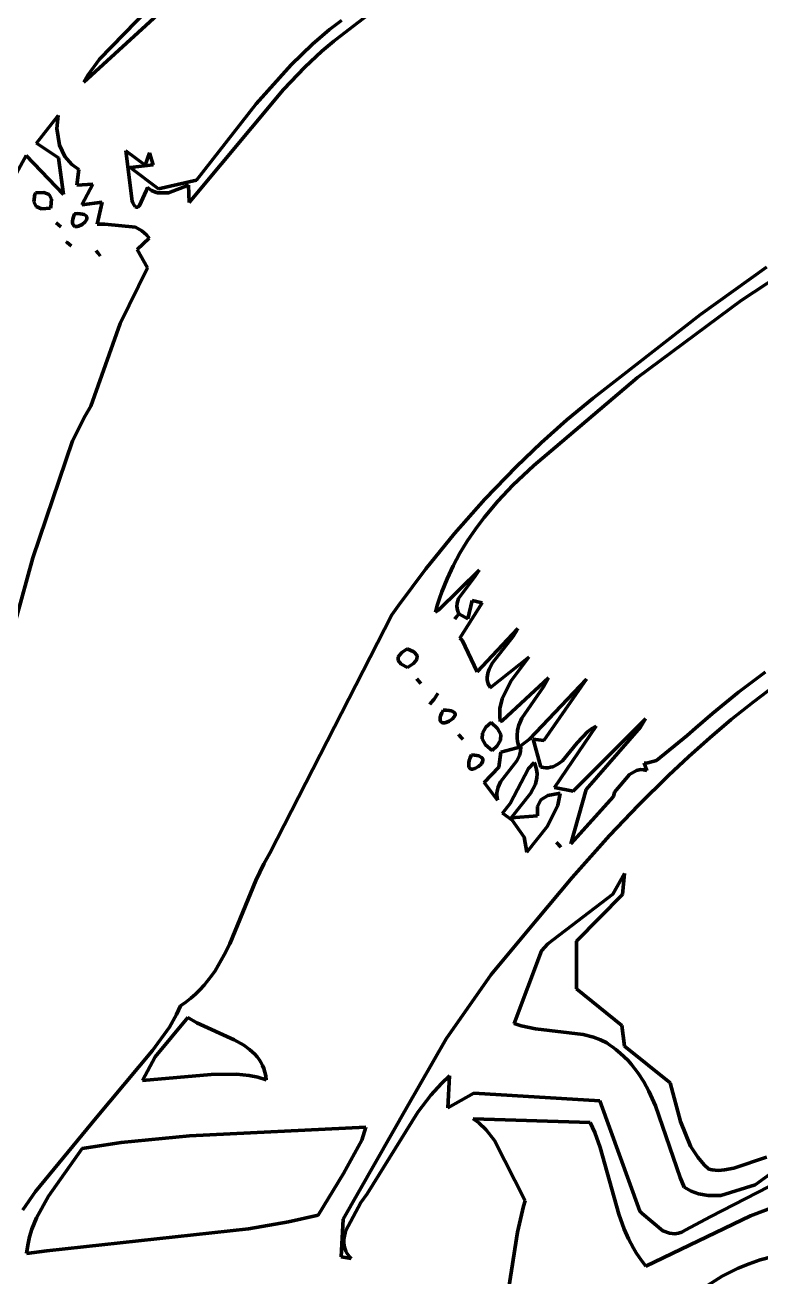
# Model space of a CAD drawing. Header units: millimetres. Extents: x 0 to 11, y 0 to 14.1.
# Drawn here: x 6.93 to 7.981, y 7.45 to 9.237 of the extents above; entities that cross this region are included whole.
import ezdxf

# ---------------------------------------------------------------- set-up
doc = ezdxf.new("R2010")
doc.units = ezdxf.units.MM
doc.layers.add('color#010101ff', color=7, linetype='CONTINUOUS', lineweight=100)
doc.layers.add('color#fefefeff', color=7, linetype='CONTINUOUS', lineweight=100)

msp = doc.modelspace()

# ---------------------------------------------------------------- linework, layer by layer
at = {"layer": 'color#010101ff'}
for p, q in [((7.2936, 9.4114), (7.0141, 9.1549)), ((7.5429, 9.3462), (7.3796, 9.2203)), ((7.0363, 9.1881), (7.1238, 9.2784)), ((7.3648, 9.2302), (7.3818, 9.2432)), ((7.3404, 9.2095), (7.3648, 9.2302)), ((7.3097, 9.1799), (7.3404, 9.2095)), ((7.3709, 9.2134), (7.3539, 9.1992)), ((7.3796, 9.2203), (7.3709, 9.2134)), ((7.0198, 9.1649), (7.0363, 9.1881)), ((7.3539, 9.1992), (7.3296, 9.1766)), ((7.26, 9.1243), (7.3097, 9.1799)), ((7.3296, 9.1766), (7.2991, 9.1446)), ((7.0141, 9.1549), (7.0198, 9.1649)), ((7.2991, 9.1446), (7.1641, 8.9833)), ((7.1746, 9.0151), (7.26, 9.1243)), ((6.9464, 9.0679), (6.9773, 9.1073)), ((6.9773, 9.1073), (6.9755, 9.0889)), ((6.9755, 9.0889), (6.9791, 9.0652)), ((6.9776, 9.0469), (6.9464, 9.0679)), ((6.9791, 9.0652), (6.9867, 9.0492)), ((6.827, 8.8621), (6.9317, 9.0505)), ((6.9317, 9.0505), (6.9851, 8.9948)), ((6.9851, 8.9948), (6.9776, 9.0469)), ((6.9867, 9.0492), (6.9966, 9.0378)), ((7.083, 8.9852), (7.074, 9.0569)), ((7.074, 9.0569), (7.1014, 9.0365)), ((7.1014, 9.0365), (7.1076, 9.0542)), ((7.1076, 9.0542), (7.1131, 9.0373)), ((6.9966, 9.0378), (7.0068, 9.0303)), ((7.0068, 9.0303), (7.0041, 9.0083)), ((7.1131, 9.0373), (7.0799, 9.0335)), ((7.0799, 9.0335), (7.1207, 9.0027)), ((7.0041, 9.0083), (7.027, 9.0094)), ((7.027, 9.0094), (7.011, 8.9798)), ((7.1207, 9.0027), (7.1746, 9.0151)), ((7.1634, 9.0079), (7.1348, 8.9972)), ((7.1641, 8.9833), (7.1634, 9.0079)), ((6.9441, 8.9951), (6.9427, 8.9844)), ((6.9447, 8.9969), (6.9441, 8.9951)), ((6.9569, 8.9977), (6.9447, 8.9969)), ((6.9646, 8.9947), (6.9569, 8.9977)), ((6.9678, 8.9879), (6.9646, 8.9947)), ((7.103, 8.9998), (7.0936, 8.9792)), ((7.1046, 9.0047), (7.103, 8.9998)), ((7.1106, 9.0004), (7.1046, 9.0047)), ((7.1186, 8.9972), (7.1106, 9.0004)), ((7.1348, 8.9972), (7.1186, 8.9972)), ((6.9427, 8.9844), (6.9459, 8.9776)), ((6.9459, 8.9776), (6.9537, 8.9745)), ((6.9537, 8.9745), (6.9661, 8.9753)), ((6.9661, 8.9753), (6.9666, 8.9771)), ((6.9666, 8.9771), (6.9678, 8.9879)), ((7.011, 8.9798), (7.0402, 8.9836)), ((7.0402, 8.9836), (7.0329, 8.9526)), ((7.0838, 8.9829), (7.083, 8.9852)), ((7.0847, 8.9809), (7.0838, 8.9829)), ((7.0856, 8.9793), (7.0847, 8.9809)), ((7.0865, 8.9781), (7.0856, 8.9793)), ((7.0874, 8.9773), (7.0865, 8.9781)), ((7.0892, 8.9765), (7.0874, 8.9773)), ((7.091, 8.9769), (7.0892, 8.9765)), ((7.0936, 8.9792), (7.091, 8.9769)), ((6.9746, 8.9541), (6.9811, 8.9487)), ((6.9811, 8.9487), (6.9746, 8.9541)), ((6.9982, 8.9596), (6.9978, 8.9566)), ((6.9978, 8.9566), (6.9979, 8.9542)), ((6.9979, 8.9542), (6.9983, 8.9523)), ((6.9991, 8.9631), (6.9982, 8.9596)), ((7.0005, 8.9672), (6.9991, 8.9631)), ((7.005, 8.9674), (7.0005, 8.9672)), ((7.0087, 8.9673), (7.005, 8.9674)), ((7.0118, 8.9669), (7.0087, 8.9673)), ((7.0113, 8.9519), (7.0158, 8.9558)), ((7.0142, 8.9662), (7.0118, 8.9669)), ((7.016, 8.9653), (7.0142, 8.9662)), ((7.0158, 8.9558), (7.0177, 8.9588)), ((7.0172, 8.9643), (7.016, 8.9653)), ((7.018, 8.963), (7.0172, 8.9643)), ((7.0177, 8.9588), (7.0182, 8.9603)), ((7.0183, 8.9617), (7.018, 8.963)), ((7.0182, 8.9603), (7.0183, 8.9617)), ((6.9983, 8.9523), (6.999, 8.9508)), ((6.999, 8.9508), (7.0001, 8.9498)), ((7.0001, 8.9498), (7.0013, 8.9492)), ((7.0013, 8.9492), (7.0028, 8.9489)), ((7.0028, 8.9489), (7.0044, 8.949)), ((7.0044, 8.949), (7.0061, 8.9494)), ((7.0061, 8.9494), (7.0113, 8.9519)), ((7.0329, 8.9526), (7.0439, 8.9523)), ((7.0439, 8.9523), (7.0875, 8.9482)), ((7.0875, 8.9482), (7.0969, 8.9431)), ((7.0969, 8.9431), (7.1032, 8.9373)), ((7.1032, 8.9373), (7.1071, 8.9325)), ((6.9889, 8.9271), (6.9899, 8.9264)), ((6.9958, 8.9214), (6.9889, 8.9271)), ((6.9899, 8.9264), (6.9958, 8.9214)), ((7.1071, 8.9325), (7.0902, 8.9164)), ((7.0317, 8.9143), (7.0339, 8.9117)), ((7.0374, 8.9073), (7.0317, 8.9143)), ((7.0339, 8.9117), (7.0374, 8.9073)), ((7.0902, 8.9164), (7.1049, 8.89)), ((8.0421, 8.9025), (7.9523, 8.8434)), ((7.1049, 8.89), (7.0656, 8.8108)), ((7.894, 8.8235), (7.9885, 8.891)), ((7.9523, 8.8434), (7.8042, 8.7337)), ((7.0656, 8.8108), (7.0238, 8.6928)), ((7.7794, 8.7342), (7.894, 8.8235)), ((7.8042, 8.7337), (7.6874, 8.6341)), ((7.7408, 8.7042), (7.7794, 8.7342)), ((7.7033, 8.6729), (7.7408, 8.7042)), ((7.0238, 8.6928), (7.0156, 8.6789)), ((7.0156, 8.6789), (6.9979, 8.6429)), ((7.6669, 8.6403), (7.7033, 8.6729)), ((6.9979, 8.6429), (6.9411, 8.4759)), ((7.6317, 8.6065), (7.6669, 8.6403)), ((7.6874, 8.6341), (7.6561, 8.6081)), ((7.5864, 8.5596), (7.6317, 8.6065)), ((7.6561, 8.6081), (7.6261, 8.5798)), ((7.6261, 8.5798), (7.605, 8.5572)), ((7.5432, 8.5108), (7.5864, 8.5596)), ((7.605, 8.5572), (7.5852, 8.5335)), ((7.5852, 8.5335), (7.5729, 8.517)), ((7.5021, 8.4603), (7.5432, 8.5108)), ((7.5729, 8.517), (7.5613, 8.5001)), ((7.5613, 8.5001), (7.5507, 8.4826)), ((6.9411, 8.4759), (6.917, 8.3877)), ((7.5507, 8.4826), (7.541, 8.4647)), ((7.463, 8.4082), (7.5021, 8.4603)), ((7.5208, 8.4017), (7.5781, 8.4586)), ((7.541, 8.4647), (7.5324, 8.4463)), ((7.5781, 8.4586), (7.5716, 8.4483)), ((7.5324, 8.4463), (7.5248, 8.4275)), ((7.5716, 8.4483), (7.5487, 8.418)), ((7.5215, 8.4179), (7.5184, 8.4082)), ((7.5248, 8.4275), (7.5215, 8.4179)), ((7.5487, 8.418), (7.5469, 8.4112)), ((7.4535, 8.3949), (7.463, 8.4082)), ((7.5184, 8.4082), (7.5157, 8.3984)), ((7.5157, 8.3984), (7.5208, 8.4017)), ((7.5469, 8.4112), (7.5466, 8.4065)), ((7.5466, 8.4065), (7.5474, 8.4015)), ((7.5474, 8.4015), (7.5493, 8.3962)), ((7.5824, 8.4118), (7.5507, 8.3613)), ((7.562, 8.389), (7.5683, 8.4151)), ((7.5683, 8.4151), (7.5824, 8.4118)), ((7.2795, 8.0545), (7.4535, 8.3949)), ((7.5437, 8.3888), (7.5493, 8.3962)), ((7.546, 8.3919), (7.5437, 8.3888)), ((7.5493, 8.3962), (7.546, 8.3919)), ((7.5493, 8.3962), (7.562, 8.389)), ((7.5756, 8.3135), (7.6335, 8.3751)), ((7.6266, 8.3639), (7.5971, 8.3262)), ((7.632, 8.3723), (7.6266, 8.3639)), ((7.6335, 8.3751), (7.632, 8.3723)), ((7.4756, 8.3462), (7.4678, 8.3408)), ((7.4851, 8.3417), (7.4756, 8.3462)), ((7.5507, 8.3613), (7.5539, 8.3587)), ((7.5539, 8.3587), (7.5756, 8.3135)), ((7.4628, 8.3348), (7.4625, 8.3293)), ((7.4625, 8.3293), (7.467, 8.3242)), ((7.4678, 8.3408), (7.4628, 8.3348)), ((7.4843, 8.3251), (7.4895, 8.3311)), ((7.4898, 8.3366), (7.4851, 8.3417)), ((7.4895, 8.3311), (7.4898, 8.3366)), ((7.5941, 8.2906), (7.6491, 8.3345)), ((7.6491, 8.3345), (7.6236, 8.2998)), ((7.467, 8.3242), (7.4762, 8.3197)), ((7.4762, 8.3197), (7.4843, 8.3251)), ((7.5906, 8.3114), (7.5898, 8.3054)), ((7.5925, 8.3173), (7.5906, 8.3114)), ((7.5971, 8.3262), (7.5925, 8.3173)), ((7.9485, 8.2843), (7.9867, 8.313)), ((7.4891, 8.3035), (7.4899, 8.3026)), ((7.4949, 8.2967), (7.4891, 8.3035)), ((7.4899, 8.3026), (7.4949, 8.2967)), ((7.5898, 8.3054), (7.5899, 8.3024)), ((7.5899, 8.3024), (7.5903, 8.2995)), ((7.5903, 8.2995), (7.5912, 8.2965)), ((7.5912, 8.2965), (7.5924, 8.2935)), ((7.5924, 8.2935), (7.5941, 8.2906)), ((7.6236, 8.2998), (7.6111, 8.2746)), ((7.6114, 8.2439), (7.6774, 8.305)), ((7.6503, 8.2174), (7.7316, 8.3027)), ((7.6774, 8.305), (7.67, 8.2917)), ((7.7316, 8.3027), (7.6708, 8.2153)), ((8.0011, 8.2943), (7.9692, 8.2701)), ((7.5192, 8.2826), (7.5141, 8.2745)), ((7.5141, 8.2745), (7.5181, 8.2808)), ((7.5181, 8.2808), (7.5192, 8.2826)), ((7.6111, 8.2746), (7.608, 8.2609)), ((7.67, 8.2917), (7.6391, 8.2474)), ((7.9113, 8.2541), (7.9485, 8.2843)), ((7.5079, 8.2672), (7.5141, 8.2745)), ((7.5093, 8.2689), (7.5079, 8.2672)), ((7.5141, 8.2745), (7.5093, 8.2689)), ((7.5271, 8.2587), (7.525, 8.2548)), ((7.5316, 8.2586), (7.5271, 8.2587)), ((7.5353, 8.2581), (7.5316, 8.2586)), ((7.5382, 8.2575), (7.5353, 8.2581)), ((7.5405, 8.2566), (7.5382, 8.2575)), ((7.608, 8.2609), (7.6076, 8.25)), ((7.9692, 8.2701), (7.9381, 8.2451)), ((7.5227, 8.2485), (7.5224, 8.2461)), ((7.5224, 8.2461), (7.5225, 8.2442)), ((7.5225, 8.2442), (7.523, 8.2427)), ((7.5236, 8.2514), (7.5227, 8.2485)), ((7.523, 8.2427), (7.5238, 8.2416)), ((7.525, 8.2548), (7.5236, 8.2514)), ((7.5238, 8.2416), (7.525, 8.2409)), ((7.525, 8.2409), (7.5264, 8.2405)), ((7.5264, 8.2405), (7.528, 8.2405)), ((7.528, 8.2405), (7.5297, 8.2407)), ((7.5297, 8.2407), (7.5353, 8.2427)), ((7.5353, 8.2427), (7.5404, 8.2462)), ((7.5404, 8.2462), (7.5428, 8.249)), ((7.5422, 8.2556), (7.5405, 8.2566)), ((7.5433, 8.2544), (7.5422, 8.2556)), ((7.5428, 8.249), (7.5435, 8.2504)), ((7.5438, 8.2531), (7.5433, 8.2544)), ((7.5435, 8.2504), (7.5439, 8.2518)), ((7.5439, 8.2518), (7.5438, 8.2531)), ((7.5955, 8.2409), (7.5878, 8.2342)), ((7.6045, 8.2325), (7.5955, 8.2409)), ((7.6076, 8.25), (7.6084, 8.2424)), ((7.6084, 8.2424), (7.6114, 8.2439)), ((7.6391, 8.2474), (7.6349, 8.2371)), ((7.7126, 8.143), (7.8159, 8.2462)), ((7.8159, 8.2462), (7.8088, 8.2344)), ((7.8872, 8.2331), (7.9113, 8.2541)), ((7.9381, 8.2451), (7.9076, 8.2192)), ((7.5487, 8.2237), (7.5524, 8.2198)), ((7.555, 8.2171), (7.5487, 8.2237)), ((7.5829, 8.226), (7.5827, 8.2177)), ((7.5878, 8.2342), (7.5829, 8.226)), ((7.609, 8.2241), (7.6045, 8.2325)), ((7.6088, 8.2158), (7.609, 8.2241)), ((7.6332, 8.2299), (7.6326, 8.2224)), ((7.6326, 8.2224), (7.6327, 8.2184)), ((7.6349, 8.2371), (7.6332, 8.2299)), ((7.7453, 8.2357), (7.6858, 8.1482)), ((7.7183, 8.2119), (7.7334, 8.2283)), ((7.8088, 8.2344), (7.731, 8.1455)), ((7.7334, 8.2283), (7.7391, 8.2325)), ((7.7391, 8.2325), (7.7453, 8.2357)), ((7.8313, 8.1866), (7.8754, 8.2224)), ((7.8754, 8.2224), (7.8872, 8.2331)), ((7.5524, 8.2198), (7.555, 8.2171)), ((7.5827, 8.2177), (7.5873, 8.2093)), ((7.5873, 8.2093), (7.5966, 8.2009)), ((7.5966, 8.2009), (7.604, 8.2076)), ((7.604, 8.2076), (7.6088, 8.2158)), ((7.6378, 8.2061), (7.6092, 8.1988)), ((7.6327, 8.2184), (7.6332, 8.2144)), ((7.6332, 8.2144), (7.634, 8.2102)), ((7.634, 8.2102), (7.6351, 8.2059)), ((7.6351, 8.2059), (7.6503, 8.2174)), ((7.6372, 8.1997), (7.6378, 8.2061)), ((7.6708, 8.2153), (7.6554, 8.2173)), ((7.6554, 8.2173), (7.6662, 8.1773)), ((7.6971, 8.1865), (7.7183, 8.2119)), ((7.9076, 8.2192), (7.8777, 8.1926)), ((7.5642, 8.1866), (7.5635, 8.1834)), ((7.5655, 8.1904), (7.5642, 8.1866)), ((7.5673, 8.1947), (7.5655, 8.1904)), ((7.5716, 8.1945), (7.5673, 8.1947)), ((7.5751, 8.1939), (7.5716, 8.1945)), ((7.578, 8.1932), (7.5751, 8.1939)), ((7.5802, 8.1922), (7.578, 8.1932)), ((7.5818, 8.1911), (7.5802, 8.1922)), ((7.5817, 8.1822), (7.5832, 8.1853)), ((7.5828, 8.1898), (7.5818, 8.1911)), ((7.5834, 8.1884), (7.5828, 8.1898)), ((7.5832, 8.1853), (7.5835, 8.1869)), ((7.5835, 8.1869), (7.5834, 8.1884)), ((7.6092, 8.1988), (7.6062, 8.1771)), ((7.6089, 8.1563), (7.6319, 8.1861)), ((7.6319, 8.1861), (7.6357, 8.1939)), ((7.6357, 8.1939), (7.6372, 8.1997)), ((7.6919, 8.1823), (7.6971, 8.1865)), ((7.819, 8.1832), (7.8313, 8.1866)), ((7.8777, 8.1926), (7.8485, 8.1653)), ((7.5635, 8.1834), (7.5633, 8.1808)), ((7.5633, 8.1808), (7.5634, 8.1787)), ((7.5634, 8.1787), (7.564, 8.177)), ((7.564, 8.177), (7.5648, 8.1758)), ((7.5648, 8.1758), (7.566, 8.175)), ((7.566, 8.175), (7.5673, 8.1746)), ((7.5673, 8.1746), (7.5688, 8.1745)), ((7.5688, 8.1745), (7.5722, 8.1752)), ((7.5722, 8.1752), (7.5775, 8.1781)), ((7.5775, 8.1781), (7.5817, 8.1822)), ((7.6062, 8.1771), (7.5853, 8.1556)), ((7.6486, 8.1752), (7.6226, 8.1254)), ((7.657, 8.184), (7.6486, 8.1752)), ((7.6584, 8.1806), (7.657, 8.184)), ((7.6603, 8.1741), (7.6584, 8.1806)), ((7.6611, 8.1678), (7.6603, 8.1741)), ((7.6608, 8.1618), (7.6611, 8.1678)), ((7.6662, 8.1773), (7.67, 8.1766)), ((7.67, 8.1766), (7.6736, 8.1764)), ((7.6736, 8.1764), (7.677, 8.1765)), ((7.677, 8.1765), (7.6802, 8.1771)), ((7.6802, 8.1771), (7.6833, 8.1779)), ((7.6833, 8.1779), (7.6863, 8.1791)), ((7.6863, 8.1791), (7.6919, 8.1823)), ((7.7929, 8.1666), (7.8027, 8.1727)), ((7.8027, 8.1727), (7.8086, 8.1738)), ((7.8086, 8.1738), (7.813, 8.1736)), ((7.813, 8.1736), (7.8178, 8.1725)), ((7.8137, 8.1829), (7.819, 8.1832)), ((7.8178, 8.1725), (7.8137, 8.1829)), ((7.5853, 8.1556), (7.6045, 8.1301)), ((7.6053, 8.1487), (7.6089, 8.1563)), ((7.6517, 8.1396), (7.6587, 8.1532)), ((7.6587, 8.1532), (7.6608, 8.1618)), ((7.7715, 8.1416), (7.7929, 8.1666)), ((7.8485, 8.1653), (7.8058, 8.1231)), ((7.6037, 8.14), (7.604, 8.143)), ((7.6037, 8.1369), (7.6037, 8.14)), ((7.604, 8.1335), (7.6037, 8.1369)), ((7.604, 8.143), (7.6053, 8.1487)), ((7.6045, 8.1301), (7.604, 8.1335)), ((7.6241, 8.105), (7.6517, 8.1396)), ((7.6764, 8.1367), (7.6664, 8.1304)), ((7.6915, 8.1396), (7.6764, 8.1367)), ((7.6858, 8.1482), (7.7126, 8.143)), ((7.6907, 8.1229), (7.694, 8.1398)), ((7.694, 8.1398), (7.6915, 8.1396)), ((7.731, 8.1455), (7.709, 8.0676)), ((7.709, 8.0676), (7.7698, 8.1354)), ((7.7698, 8.1354), (7.7715, 8.1416)), ((7.6226, 8.1254), (7.6114, 8.1115)), ((7.6664, 8.1304), (7.6614, 8.1209)), ((7.6614, 8.1209), (7.6614, 8.108)), ((7.6757, 8.0931), (7.6907, 8.1229)), ((7.8058, 8.1231), (7.7644, 8.0796)), ((7.6114, 8.1115), (7.6252, 8.1018)), ((7.6614, 8.108), (7.6241, 8.105)), ((7.6252, 8.1018), (7.6427, 8.0774)), ((7.6465, 8.0557), (7.6757, 8.0931)), ((7.7644, 8.0796), (7.7111, 8.0199)), ((7.6427, 8.0774), (7.6465, 8.0557)), ((7.6887, 8.0698), (7.6924, 8.0658)), ((7.6949, 8.0631), (7.6887, 8.0698)), ((7.6924, 8.0658), (7.6949, 8.0631)), ((7.271, 8.0394), (7.2795, 8.0545)), ((7.2596, 8.0155), (7.271, 8.0394)), ((7.769, 7.9958), (7.7857, 8.0255)), ((7.7857, 8.0255), (7.7828, 7.9956)), ((7.2222, 7.925), (7.2596, 8.0155)), ((7.7111, 8.0199), (7.6598, 7.9584)), ((7.6763, 7.925), (7.769, 7.9958)), ((7.7828, 7.9956), (7.7174, 7.9289)), ((7.6598, 7.9584), (7.5952, 7.8811)), ((7.2144, 7.9092), (7.2222, 7.925)), ((7.6672, 7.9151), (7.6763, 7.925)), ((7.7174, 7.9289), (7.717, 7.8609)), ((7.2058, 7.894), (7.2144, 7.9092)), ((7.6281, 7.8114), (7.6672, 7.9151)), ((7.1962, 7.8795), (7.2012, 7.8867)), ((7.2012, 7.8867), (7.2058, 7.894)), ((7.1796, 7.8595), (7.1855, 7.8659)), ((7.1855, 7.8659), (7.191, 7.8726)), ((7.191, 7.8726), (7.1962, 7.8795)), ((7.5952, 7.8811), (7.5312, 7.7893)), ((7.1596, 7.8419), (7.1667, 7.8475)), ((7.1667, 7.8475), (7.1734, 7.8534)), ((7.1734, 7.8534), (7.1796, 7.8595)), ((7.717, 7.8609), (7.7821, 7.8083)), ((7.1462, 7.8242), (7.1521, 7.8367)), ((7.1521, 7.8367), (7.1596, 7.8419)), ((7.1623, 7.8197), (7.1156, 7.7638)), ((7.136, 7.8062), (7.1462, 7.8242)), ((7.175, 7.8124), (7.1623, 7.8197)), ((7.2287, 7.788), (7.175, 7.8124)), ((7.638, 7.808), (7.6281, 7.8114)), ((7.1119, 7.7726), (7.136, 7.8062)), ((7.6585, 7.8037), (7.638, 7.808)), ((7.7267, 7.7958), (7.6585, 7.8037)), ((7.7417, 7.7919), (7.7267, 7.7958)), ((7.7821, 7.8083), (7.7858, 7.7792)), ((7.2424, 7.7802), (7.2287, 7.788)), ((7.2506, 7.7742), (7.2424, 7.7802)), ((7.2544, 7.771), (7.2506, 7.7742)), ((7.5312, 7.7893), (7.4757, 7.6923)), ((7.7513, 7.7882), (7.7417, 7.7919)), ((7.7605, 7.7835), (7.7513, 7.7882)), ((7.765, 7.7806), (7.7605, 7.7835)), ((7.7693, 7.7775), (7.765, 7.7806)), ((7.7736, 7.774), (7.7693, 7.7775)), ((7.7858, 7.7792), (7.8509, 7.7265)), ((7.0316, 7.6766), (7.1119, 7.7726)), ((7.1156, 7.7638), (7.0978, 7.7298)), ((7.258, 7.7676), (7.2544, 7.771)), ((7.2612, 7.7639), (7.258, 7.7676)), ((7.2642, 7.7601), (7.2612, 7.7639)), ((7.2668, 7.7559), (7.2642, 7.7601)), ((7.7797, 7.769), (7.7736, 7.774)), ((7.7854, 7.7637), (7.7797, 7.769)), ((7.7908, 7.7583), (7.7854, 7.7637)), ((7.7959, 7.7526), (7.7908, 7.7583)), ((7.0978, 7.7298), (7.1955, 7.7387)), ((7.1955, 7.7387), (7.232, 7.7391)), ((7.232, 7.7391), (7.2501, 7.737)), ((7.2691, 7.7516), (7.2668, 7.7559)), ((7.271, 7.7469), (7.2691, 7.7516)), ((7.2725, 7.742), (7.271, 7.7469)), ((7.2735, 7.7367), (7.2725, 7.742)), ((7.8007, 7.7467), (7.7959, 7.7526)), ((7.8052, 7.7406), (7.8007, 7.7467)), ((7.8134, 7.728), (7.8052, 7.7406)), ((7.2501, 7.737), (7.2621, 7.7346)), ((7.2621, 7.7346), (7.2742, 7.7311)), ((7.2742, 7.7311), (7.2735, 7.7367)), ((7.5092, 7.7089), (7.5245, 7.7259)), ((7.5245, 7.7259), (7.5357, 7.7365)), ((7.5357, 7.7365), (7.5334, 7.691)), ((7.8206, 7.7147), (7.8134, 7.728)), ((7.8509, 7.7265), (7.8656, 7.6714)), ((7.4909, 7.6847), (7.5092, 7.7089)), ((7.5334, 7.691), (7.5706, 7.7117)), ((7.5706, 7.7117), (7.7505, 7.7009)), ((7.83, 7.6939), (7.8206, 7.7147)), ((7.4757, 7.6923), (7.3842, 7.5319)), ((7.7505, 7.7009), (7.8078, 7.5435)), ((7.8651, 7.5917), (7.83, 7.6939)), ((6.9448, 7.5714), (7.0316, 7.6766)), ((7.4185, 7.5682), (7.4909, 7.6847)), ((7.5697, 7.6752), (7.5777, 7.6693)), ((7.7369, 7.6699), (7.5697, 7.6752)), ((7.5777, 7.6693), (7.5883, 7.6593)), ((7.7432, 7.6559), (7.7369, 7.6699)), ((7.8656, 7.6714), (7.8801, 7.6362)), ((7.1646, 7.6508), (7.067, 7.6414)), ((7.4166, 7.6635), (7.1646, 7.6508)), ((7.4106, 7.6446), (7.4166, 7.6635)), ((7.5883, 7.6593), (7.6003, 7.6444)), ((7.7511, 7.6345), (7.7432, 7.6559)), ((7.0114, 7.6327), (6.9637, 7.5648)), ((7.067, 7.6414), (7.0114, 7.6327)), ((7.3847, 7.597), (7.4106, 7.6446)), ((7.6003, 7.6444), (7.6439, 7.5581)), ((7.7776, 7.5391), (7.7511, 7.6345)), ((7.8801, 7.6362), (7.8902, 7.6204)), ((7.8902, 7.6204), (7.8993, 7.6098)), ((7.9417, 7.6048), (7.9883, 7.6206)), ((8.0221, 7.6172), (7.9721, 7.581)), ((7.3485, 7.5378), (7.3847, 7.597)), ((7.8993, 7.6098), (7.9063, 7.6034)), ((7.9063, 7.6034), (7.9109, 7.6025)), ((7.9109, 7.6025), (7.9154, 7.6019)), ((7.9154, 7.6019), (7.9199, 7.6017)), ((7.9199, 7.6017), (7.9287, 7.6022)), ((7.9287, 7.6022), (7.9417, 7.6048)), ((7.8707, 7.5777), (7.8651, 7.5917)), ((7.881, 7.572), (7.8707, 7.5777)), ((7.9092, 7.536), (8.0246, 7.5954)), ((7.9721, 7.581), (7.9231, 7.5659)), ((6.9267, 7.5452), (6.9448, 7.5714)), ((6.9637, 7.5648), (6.9464, 7.5341)), ((7.4095, 7.5558), (7.4185, 7.5682)), ((7.8914, 7.5682), (7.881, 7.572)), ((7.9054, 7.5656), (7.8914, 7.5682)), ((7.9231, 7.5659), (7.9054, 7.5656)), ((8.037, 7.5638), (7.9657, 7.537)), ((7.3874, 7.5151), (7.4095, 7.5558)), ((7.6417, 7.5507), (7.6329, 7.5133)), ((7.6439, 7.5581), (7.6417, 7.5507)), ((7.8078, 7.5435), (7.811, 7.54)), ((6.9464, 7.5341), (6.9397, 7.5178)), ((7.2491, 7.5183), (7.3061, 7.5283)), ((7.3061, 7.5283), (7.3485, 7.5378)), ((7.3842, 7.5319), (7.3812, 7.4783)), ((7.7853, 7.5178), (7.7776, 7.5391)), ((7.811, 7.54), (7.8404, 7.5155)), ((7.9657, 7.537), (7.8163, 7.4651)), ((7.8725, 7.5165), (7.9092, 7.536)), ((6.9363, 7.5066), (6.9338, 7.495)), ((6.9397, 7.5178), (6.9363, 7.5066)), ((6.961, 7.4868), (7.2491, 7.5183)), ((7.385, 7.5035), (7.3874, 7.5151)), ((7.6329, 7.5133), (7.6106, 7.369)), ((7.7914, 7.5039), (7.7853, 7.5178)), ((7.8404, 7.5155), (7.8501, 7.5119)), ((7.8501, 7.5119), (7.8576, 7.5112)), ((7.8576, 7.5112), (7.8626, 7.5119)), ((7.8626, 7.5119), (7.8676, 7.5136)), ((7.8676, 7.5136), (7.8725, 7.5165)), ((6.9338, 7.495), (6.9323, 7.483)), ((7.385, 7.4977), (7.385, 7.5035)), ((7.3859, 7.492), (7.385, 7.4977)), ((7.3879, 7.4865), (7.3859, 7.492)), ((7.7985, 7.4905), (7.7914, 7.5039)), ((7.8024, 7.484), (7.7985, 7.4905)), ((6.9323, 7.483), (6.961, 7.4868)), ((7.3812, 7.4783), (7.3955, 7.4757)), ((7.3893, 7.4837), (7.3879, 7.4865)), ((7.3911, 7.481), (7.3893, 7.4837)), ((7.3931, 7.4783), (7.3911, 7.481)), ((7.3955, 7.4757), (7.3931, 7.4783)), ((7.8067, 7.4776), (7.8024, 7.484)), ((7.8113, 7.4713), (7.8067, 7.4776)), ((7.8163, 7.4651), (7.8113, 7.4713)), ((7.9636, 7.4683), (7.9796, 7.4738)), ((7.9796, 7.4738), (7.9961, 7.4781)), ((7.9253, 7.4508), (7.948, 7.4619)), ((7.948, 7.4619), (7.9636, 7.4683)), ((7.8175, 7.3825), (7.9253, 7.4508))]:
    msp.add_line(p, q, dxfattribs=at)
at = {"layer": 'color#fefefeff'}
for p, q in [((7.0141, 9.1549), (7.2936, 9.4114)), ((7.3796, 9.2203), (7.5429, 9.3462)), ((7.1238, 9.2784), (7.0363, 9.1881)), ((7.3818, 9.2432), (7.3648, 9.2302)), ((7.3648, 9.2302), (7.3404, 9.2095)), ((7.3404, 9.2095), (7.3097, 9.1799)), ((7.3539, 9.1992), (7.3709, 9.2134)), ((7.3709, 9.2134), (7.3796, 9.2203)), ((7.0363, 9.1881), (7.0198, 9.1649)), ((7.3296, 9.1766), (7.3539, 9.1992)), ((7.3097, 9.1799), (7.26, 9.1243)), ((7.2991, 9.1446), (7.3296, 9.1766)), ((7.0198, 9.1649), (7.0141, 9.1549)), ((7.1641, 8.9833), (7.2991, 9.1446)), ((7.26, 9.1243), (7.1746, 9.0151)), ((6.9773, 9.1073), (6.9464, 9.0679)), ((6.9755, 9.0889), (6.9773, 9.1073)), ((6.9791, 9.0652), (6.9755, 9.0889)), ((6.9464, 9.0679), (6.9776, 9.0469)), ((6.9867, 9.0492), (6.9791, 9.0652)), ((6.9317, 9.0505), (6.827, 8.8621)), ((6.9851, 8.9948), (6.9317, 9.0505)), ((6.9776, 9.0469), (6.9851, 8.9948)), ((6.9966, 9.0378), (6.9867, 9.0492)), ((7.1014, 9.0365), (7.074, 9.0569)), ((7.074, 9.0569), (7.083, 8.9852)), ((7.1076, 9.0542), (7.1014, 9.0365)), ((7.1131, 9.0373), (7.1076, 9.0542)), ((7.0068, 9.0303), (6.9966, 9.0378)), ((7.0041, 9.0083), (7.0068, 9.0303)), ((7.0799, 9.0335), (7.1131, 9.0373)), ((7.1207, 9.0027), (7.0799, 9.0335)), ((7.027, 9.0094), (7.0041, 9.0083)), ((7.011, 8.9798), (7.027, 9.0094)), ((7.1746, 9.0151), (7.1207, 9.0027)), ((7.1348, 8.9972), (7.1634, 9.0079)), ((7.1634, 9.0079), (7.1641, 8.9833)), ((6.9427, 8.9844), (6.9441, 8.9951)), ((6.9441, 8.9951), (6.9447, 8.9969)), ((6.9447, 8.9969), (6.9569, 8.9977)), ((6.9569, 8.9977), (6.9646, 8.9947)), ((6.9646, 8.9947), (6.9678, 8.9879)), ((7.0936, 8.9792), (7.103, 8.9998)), ((7.103, 8.9998), (7.1046, 9.0047)), ((7.1046, 9.0047), (7.1106, 9.0004)), ((7.1106, 9.0004), (7.1186, 8.9972)), ((7.1186, 8.9972), (7.1348, 8.9972)), ((6.9459, 8.9776), (6.9427, 8.9844)), ((6.9537, 8.9745), (6.9459, 8.9776)), ((6.9661, 8.9753), (6.9537, 8.9745)), ((6.9666, 8.9771), (6.9661, 8.9753)), ((6.9678, 8.9879), (6.9666, 8.9771)), ((7.0402, 8.9836), (7.011, 8.9798)), ((7.0329, 8.9526), (7.0402, 8.9836)), ((7.083, 8.9852), (7.0838, 8.9829)), ((7.0838, 8.9829), (7.0847, 8.9809)), ((7.0847, 8.9809), (7.0856, 8.9793)), ((7.0856, 8.9793), (7.0865, 8.9781)), ((7.0865, 8.9781), (7.0874, 8.9773)), ((7.0874, 8.9773), (7.0892, 8.9765)), ((7.0892, 8.9765), (7.091, 8.9769)), ((7.091, 8.9769), (7.0936, 8.9792)), ((6.9746, 8.9541), (6.9811, 8.9487)), ((6.9811, 8.9487), (6.9746, 8.9541)), ((6.9978, 8.9566), (6.9982, 8.9596)), ((6.9979, 8.9542), (6.9978, 8.9566)), ((6.9983, 8.9523), (6.9979, 8.9542)), ((6.9982, 8.9596), (6.9991, 8.9631)), ((6.9991, 8.9631), (7.0005, 8.9672)), ((7.0005, 8.9672), (7.005, 8.9674)), ((7.005, 8.9674), (7.0087, 8.9673)), ((7.0087, 8.9673), (7.0118, 8.9669)), ((7.0158, 8.9558), (7.0113, 8.9519)), ((7.0118, 8.9669), (7.0142, 8.9662)), ((7.0142, 8.9662), (7.016, 8.9653)), ((7.0177, 8.9588), (7.0158, 8.9558)), ((7.016, 8.9653), (7.0172, 8.9643)), ((7.0172, 8.9643), (7.018, 8.963)), ((7.0182, 8.9603), (7.0177, 8.9588)), ((7.018, 8.963), (7.0183, 8.9617)), ((7.0183, 8.9617), (7.0182, 8.9603)), ((6.999, 8.9508), (6.9983, 8.9523)), ((7.0001, 8.9498), (6.999, 8.9508)), ((7.0013, 8.9492), (7.0001, 8.9498)), ((7.0028, 8.9489), (7.0013, 8.9492)), ((7.0044, 8.949), (7.0028, 8.9489)), ((7.0061, 8.9494), (7.0044, 8.949)), ((7.0113, 8.9519), (7.0061, 8.9494)), ((7.0439, 8.9523), (7.0329, 8.9526)), ((7.0875, 8.9482), (7.0439, 8.9523)), ((7.0969, 8.9431), (7.0875, 8.9482)), ((7.1032, 8.9373), (7.0969, 8.9431)), ((7.1071, 8.9325), (7.1032, 8.9373)), ((6.9889, 8.9271), (6.9958, 8.9214)), ((6.9899, 8.9264), (6.9889, 8.9271)), ((6.9958, 8.9214), (6.9899, 8.9264)), ((7.0902, 8.9164), (7.1071, 8.9325)), ((7.0317, 8.9143), (7.0374, 8.9073)), ((7.0339, 8.9117), (7.0317, 8.9143)), ((7.0374, 8.9073), (7.0339, 8.9117)), ((7.1049, 8.89), (7.0902, 8.9164)), ((7.9523, 8.8434), (8.0421, 8.9025)), ((7.0656, 8.8108), (7.1049, 8.89)), ((7.9885, 8.891), (7.894, 8.8235)), ((7.8042, 8.7337), (7.9523, 8.8434)), ((7.0238, 8.6928), (7.0656, 8.8108)), ((7.894, 8.8235), (7.7794, 8.7342)), ((7.6874, 8.6341), (7.8042, 8.7337)), ((7.7794, 8.7342), (7.7408, 8.7042)), ((7.7408, 8.7042), (7.7033, 8.6729)), ((7.0156, 8.6789), (7.0238, 8.6928)), ((6.9979, 8.6429), (7.0156, 8.6789)), ((7.7033, 8.6729), (7.6669, 8.6403)), ((6.9411, 8.4759), (6.9979, 8.6429)), ((7.6669, 8.6403), (7.6317, 8.6065)), ((7.6561, 8.6081), (7.6874, 8.6341)), ((7.6317, 8.6065), (7.5864, 8.5596)), ((7.6261, 8.5798), (7.6561, 8.6081)), ((7.605, 8.5572), (7.6261, 8.5798)), ((7.5864, 8.5596), (7.5432, 8.5108)), ((7.5852, 8.5335), (7.605, 8.5572)), ((7.5729, 8.517), (7.5852, 8.5335)), ((7.5432, 8.5108), (7.5021, 8.4603)), ((7.5613, 8.5001), (7.5729, 8.517)), ((7.5507, 8.4826), (7.5613, 8.5001)), ((6.917, 8.3877), (6.9411, 8.4759)), ((7.541, 8.4647), (7.5507, 8.4826)), ((7.5021, 8.4603), (7.463, 8.4082)), ((7.5781, 8.4586), (7.5208, 8.4017)), ((7.5324, 8.4463), (7.541, 8.4647)), ((7.5716, 8.4483), (7.5781, 8.4586)), ((7.5248, 8.4275), (7.5324, 8.4463)), ((7.5487, 8.418), (7.5716, 8.4483)), ((7.5184, 8.4082), (7.5215, 8.4179)), ((7.5215, 8.4179), (7.5248, 8.4275)), ((7.5469, 8.4112), (7.5487, 8.418)), ((7.463, 8.4082), (7.4535, 8.3949)), ((7.5157, 8.3984), (7.5184, 8.4082)), ((7.5208, 8.4017), (7.5157, 8.3984)), ((7.5466, 8.4065), (7.5469, 8.4112)), ((7.5474, 8.4015), (7.5466, 8.4065)), ((7.5493, 8.3962), (7.5474, 8.4015)), ((7.5507, 8.3613), (7.5824, 8.4118)), ((7.5683, 8.4151), (7.562, 8.389)), ((7.5824, 8.4118), (7.5683, 8.4151)), ((7.4535, 8.3949), (7.2795, 8.0545)), ((7.5493, 8.3962), (7.5437, 8.3888)), ((7.5437, 8.3888), (7.546, 8.3919)), ((7.546, 8.3919), (7.5493, 8.3962)), ((7.562, 8.389), (7.5493, 8.3962)), ((7.6335, 8.3751), (7.5756, 8.3135)), ((7.5971, 8.3262), (7.6266, 8.3639)), ((7.6266, 8.3639), (7.632, 8.3723)), ((7.632, 8.3723), (7.6335, 8.3751)), ((7.4678, 8.3408), (7.4756, 8.3462)), ((7.4756, 8.3462), (7.4851, 8.3417)), ((7.5539, 8.3587), (7.5507, 8.3613)), ((7.5756, 8.3135), (7.5539, 8.3587)), ((7.4625, 8.3293), (7.4628, 8.3348)), ((7.467, 8.3242), (7.4625, 8.3293)), ((7.4628, 8.3348), (7.4678, 8.3408)), ((7.4895, 8.3311), (7.4843, 8.3251)), ((7.4851, 8.3417), (7.4898, 8.3366)), ((7.4898, 8.3366), (7.4895, 8.3311)), ((7.6491, 8.3345), (7.5941, 8.2906)), ((7.6236, 8.2998), (7.6491, 8.3345)), ((7.4762, 8.3197), (7.467, 8.3242)), ((7.4843, 8.3251), (7.4762, 8.3197)), ((7.5898, 8.3054), (7.5906, 8.3114)), ((7.5906, 8.3114), (7.5925, 8.3173)), ((7.5925, 8.3173), (7.5971, 8.3262)), ((7.9867, 8.313), (7.9485, 8.2843)), ((7.4891, 8.3035), (7.4949, 8.2967)), ((7.4899, 8.3026), (7.4891, 8.3035)), ((7.4949, 8.2967), (7.4899, 8.3026)), ((7.5899, 8.3024), (7.5898, 8.3054)), ((7.5903, 8.2995), (7.5899, 8.3024)), ((7.5912, 8.2965), (7.5903, 8.2995)), ((7.5924, 8.2935), (7.5912, 8.2965)), ((7.5941, 8.2906), (7.5924, 8.2935)), ((7.6111, 8.2746), (7.6236, 8.2998)), ((7.6774, 8.305), (7.6114, 8.2439)), ((7.7316, 8.3027), (7.6503, 8.2174)), ((7.67, 8.2917), (7.6774, 8.305)), ((7.6708, 8.2153), (7.7316, 8.3027)), ((7.9692, 8.2701), (8.0011, 8.2943)), ((7.5141, 8.2745), (7.5192, 8.2826)), ((7.5181, 8.2808), (7.5141, 8.2745)), ((7.5192, 8.2826), (7.5181, 8.2808)), ((7.608, 8.2609), (7.6111, 8.2746)), ((7.6391, 8.2474), (7.67, 8.2917)), ((7.9485, 8.2843), (7.9113, 8.2541)), ((7.5141, 8.2745), (7.5079, 8.2672)), ((7.5079, 8.2672), (7.5093, 8.2689)), ((7.5093, 8.2689), (7.5141, 8.2745)), ((7.525, 8.2548), (7.5271, 8.2587)), ((7.5271, 8.2587), (7.5316, 8.2586)), ((7.5316, 8.2586), (7.5353, 8.2581)), ((7.5353, 8.2581), (7.5382, 8.2575)), ((7.5382, 8.2575), (7.5405, 8.2566)), ((7.6076, 8.25), (7.608, 8.2609)), ((7.9381, 8.2451), (7.9692, 8.2701)), ((7.5224, 8.2461), (7.5227, 8.2485)), ((7.5225, 8.2442), (7.5224, 8.2461)), ((7.523, 8.2427), (7.5225, 8.2442)), ((7.5227, 8.2485), (7.5236, 8.2514)), ((7.5238, 8.2416), (7.523, 8.2427)), ((7.5236, 8.2514), (7.525, 8.2548)), ((7.525, 8.2409), (7.5238, 8.2416)), ((7.5264, 8.2405), (7.525, 8.2409)), ((7.528, 8.2405), (7.5264, 8.2405)), ((7.5297, 8.2407), (7.528, 8.2405)), ((7.5353, 8.2427), (7.5297, 8.2407)), ((7.5404, 8.2462), (7.5353, 8.2427)), ((7.5428, 8.249), (7.5404, 8.2462)), ((7.5405, 8.2566), (7.5422, 8.2556)), ((7.5422, 8.2556), (7.5433, 8.2544)), ((7.5435, 8.2504), (7.5428, 8.249)), ((7.5433, 8.2544), (7.5438, 8.2531)), ((7.5439, 8.2518), (7.5435, 8.2504)), ((7.5438, 8.2531), (7.5439, 8.2518)), ((7.5878, 8.2342), (7.5955, 8.2409)), ((7.5955, 8.2409), (7.6045, 8.2325)), ((7.6084, 8.2424), (7.6076, 8.25)), ((7.6114, 8.2439), (7.6084, 8.2424)), ((7.6349, 8.2371), (7.6391, 8.2474)), ((7.8159, 8.2462), (7.7126, 8.143)), ((7.8088, 8.2344), (7.8159, 8.2462)), ((7.9113, 8.2541), (7.8872, 8.2331)), ((7.9076, 8.2192), (7.9381, 8.2451)), ((7.5487, 8.2237), (7.555, 8.2171)), ((7.5524, 8.2198), (7.5487, 8.2237)), ((7.5827, 8.2177), (7.5829, 8.226)), ((7.5829, 8.226), (7.5878, 8.2342)), ((7.6045, 8.2325), (7.609, 8.2241)), ((7.609, 8.2241), (7.6088, 8.2158)), ((7.6326, 8.2224), (7.6332, 8.2299)), ((7.6327, 8.2184), (7.6326, 8.2224)), ((7.6332, 8.2299), (7.6349, 8.2371)), ((7.6858, 8.1482), (7.7453, 8.2357)), ((7.7334, 8.2283), (7.7183, 8.2119)), ((7.731, 8.1455), (7.8088, 8.2344)), ((7.7391, 8.2325), (7.7334, 8.2283)), ((7.7453, 8.2357), (7.7391, 8.2325)), ((7.8754, 8.2224), (7.8313, 8.1866)), ((7.8872, 8.2331), (7.8754, 8.2224)), ((7.555, 8.2171), (7.5524, 8.2198)), ((7.5873, 8.2093), (7.5827, 8.2177)), ((7.5966, 8.2009), (7.5873, 8.2093)), ((7.604, 8.2076), (7.5966, 8.2009)), ((7.6088, 8.2158), (7.604, 8.2076)), ((7.6092, 8.1988), (7.6378, 8.2061)), ((7.6332, 8.2144), (7.6327, 8.2184)), ((7.634, 8.2102), (7.6332, 8.2144)), ((7.6351, 8.2059), (7.634, 8.2102)), ((7.6503, 8.2174), (7.6351, 8.2059)), ((7.6378, 8.2061), (7.6372, 8.1997)), ((7.6662, 8.1773), (7.6554, 8.2173)), ((7.6554, 8.2173), (7.6708, 8.2153)), ((7.7183, 8.2119), (7.6971, 8.1865)), ((7.8777, 8.1926), (7.9076, 8.2192)), ((7.5635, 8.1834), (7.5642, 8.1866)), ((7.5642, 8.1866), (7.5655, 8.1904)), ((7.5655, 8.1904), (7.5673, 8.1947)), ((7.5673, 8.1947), (7.5716, 8.1945)), ((7.5716, 8.1945), (7.5751, 8.1939)), ((7.5751, 8.1939), (7.578, 8.1932)), ((7.578, 8.1932), (7.5802, 8.1922)), ((7.5802, 8.1922), (7.5818, 8.1911)), ((7.5832, 8.1853), (7.5817, 8.1822)), ((7.5818, 8.1911), (7.5828, 8.1898)), ((7.5828, 8.1898), (7.5834, 8.1884)), ((7.5835, 8.1869), (7.5832, 8.1853)), ((7.5834, 8.1884), (7.5835, 8.1869)), ((7.6062, 8.1771), (7.6092, 8.1988)), ((7.6319, 8.1861), (7.6089, 8.1563)), ((7.6357, 8.1939), (7.6319, 8.1861)), ((7.6372, 8.1997), (7.6357, 8.1939)), ((7.6971, 8.1865), (7.6919, 8.1823)), ((7.8313, 8.1866), (7.819, 8.1832)), ((7.8485, 8.1653), (7.8777, 8.1926)), ((7.5633, 8.1808), (7.5635, 8.1834)), ((7.5634, 8.1787), (7.5633, 8.1808)), ((7.564, 8.177), (7.5634, 8.1787)), ((7.5648, 8.1758), (7.564, 8.177)), ((7.566, 8.175), (7.5648, 8.1758)), ((7.5673, 8.1746), (7.566, 8.175)), ((7.5688, 8.1745), (7.5673, 8.1746)), ((7.5722, 8.1752), (7.5688, 8.1745)), ((7.5775, 8.1781), (7.5722, 8.1752)), ((7.5817, 8.1822), (7.5775, 8.1781)), ((7.5853, 8.1556), (7.6062, 8.1771)), ((7.6226, 8.1254), (7.6486, 8.1752)), ((7.6486, 8.1752), (7.657, 8.184)), ((7.657, 8.184), (7.6584, 8.1806)), ((7.6584, 8.1806), (7.6603, 8.1741)), ((7.6603, 8.1741), (7.6611, 8.1678)), ((7.6611, 8.1678), (7.6608, 8.1618)), ((7.67, 8.1766), (7.6662, 8.1773)), ((7.6736, 8.1764), (7.67, 8.1766)), ((7.677, 8.1765), (7.6736, 8.1764)), ((7.6802, 8.1771), (7.677, 8.1765)), ((7.6833, 8.1779), (7.6802, 8.1771)), ((7.6863, 8.1791), (7.6833, 8.1779)), ((7.6919, 8.1823), (7.6863, 8.1791)), ((7.8027, 8.1727), (7.7929, 8.1666)), ((7.8086, 8.1738), (7.8027, 8.1727)), ((7.813, 8.1736), (7.8086, 8.1738)), ((7.8178, 8.1725), (7.813, 8.1736)), ((7.819, 8.1832), (7.8137, 8.1829)), ((7.8137, 8.1829), (7.8178, 8.1725)), ((7.6045, 8.1301), (7.5853, 8.1556)), ((7.6089, 8.1563), (7.6053, 8.1487)), ((7.6587, 8.1532), (7.6517, 8.1396)), ((7.6608, 8.1618), (7.6587, 8.1532)), ((7.7929, 8.1666), (7.7715, 8.1416)), ((7.8058, 8.1231), (7.8485, 8.1653)), ((7.604, 8.143), (7.6037, 8.14)), ((7.6037, 8.14), (7.6037, 8.1369)), ((7.6037, 8.1369), (7.604, 8.1335)), ((7.6053, 8.1487), (7.604, 8.143)), ((7.604, 8.1335), (7.6045, 8.1301)), ((7.6517, 8.1396), (7.6241, 8.105)), ((7.6664, 8.1304), (7.6764, 8.1367)), ((7.6764, 8.1367), (7.6915, 8.1396)), ((7.7126, 8.143), (7.6858, 8.1482)), ((7.694, 8.1398), (7.6907, 8.1229)), ((7.6915, 8.1396), (7.694, 8.1398)), ((7.709, 8.0676), (7.731, 8.1455)), ((7.7698, 8.1354), (7.709, 8.0676)), ((7.7715, 8.1416), (7.7698, 8.1354)), ((7.6114, 8.1115), (7.6226, 8.1254)), ((7.6614, 8.1209), (7.6664, 8.1304)), ((7.6614, 8.108), (7.6614, 8.1209)), ((7.6907, 8.1229), (7.6757, 8.0931)), ((7.7644, 8.0796), (7.8058, 8.1231)), ((7.6252, 8.1018), (7.6114, 8.1115)), ((7.6241, 8.105), (7.6614, 8.108)), ((7.6427, 8.0774), (7.6252, 8.1018)), ((7.6757, 8.0931), (7.6465, 8.0557)), ((7.7111, 8.0199), (7.7644, 8.0796)), ((7.6465, 8.0557), (7.6427, 8.0774)), ((7.6887, 8.0698), (7.6949, 8.0631)), ((7.6924, 8.0658), (7.6887, 8.0698)), ((7.6949, 8.0631), (7.6924, 8.0658)), ((7.2795, 8.0545), (7.271, 8.0394)), ((7.271, 8.0394), (7.2596, 8.0155)), ((7.7857, 8.0255), (7.769, 7.9958)), ((7.7828, 7.9956), (7.7857, 8.0255)), ((7.2596, 8.0155), (7.2222, 7.925)), ((7.6598, 7.9584), (7.7111, 8.0199)), ((7.769, 7.9958), (7.6763, 7.925)), ((7.7174, 7.9289), (7.7828, 7.9956)), ((7.5952, 7.8811), (7.6598, 7.9584)), ((7.2222, 7.925), (7.2144, 7.9092)), ((7.6763, 7.925), (7.6672, 7.9151)), ((7.717, 7.8609), (7.7174, 7.9289)), ((7.2144, 7.9092), (7.2058, 7.894)), ((7.6672, 7.9151), (7.6281, 7.8114)), ((7.2012, 7.8867), (7.1962, 7.8795)), ((7.2058, 7.894), (7.2012, 7.8867)), ((7.1855, 7.8659), (7.1796, 7.8595)), ((7.191, 7.8726), (7.1855, 7.8659)), ((7.1962, 7.8795), (7.191, 7.8726)), ((7.5312, 7.7893), (7.5952, 7.8811)), ((7.1667, 7.8475), (7.1596, 7.8419)), ((7.1734, 7.8534), (7.1667, 7.8475)), ((7.1796, 7.8595), (7.1734, 7.8534)), ((7.7821, 7.8083), (7.717, 7.8609)), ((7.1521, 7.8367), (7.1462, 7.8242)), ((7.1596, 7.8419), (7.1521, 7.8367)), ((7.1156, 7.7638), (7.1623, 7.8197)), ((7.1462, 7.8242), (7.136, 7.8062)), ((7.1623, 7.8197), (7.175, 7.8124)), ((7.175, 7.8124), (7.2287, 7.788)), ((7.6281, 7.8114), (7.638, 7.808)), ((7.136, 7.8062), (7.1119, 7.7726)), ((7.638, 7.808), (7.6585, 7.8037)), ((7.6585, 7.8037), (7.7267, 7.7958)), ((7.7267, 7.7958), (7.7417, 7.7919)), ((7.7858, 7.7792), (7.7821, 7.8083)), ((7.2287, 7.788), (7.2424, 7.7802)), ((7.2424, 7.7802), (7.2506, 7.7742)), ((7.2506, 7.7742), (7.2544, 7.771)), ((7.4757, 7.6923), (7.5312, 7.7893)), ((7.7417, 7.7919), (7.7513, 7.7882)), ((7.7513, 7.7882), (7.7605, 7.7835)), ((7.7605, 7.7835), (7.765, 7.7806)), ((7.765, 7.7806), (7.7693, 7.7775)), ((7.7693, 7.7775), (7.7736, 7.774)), ((7.8509, 7.7265), (7.7858, 7.7792)), ((7.1119, 7.7726), (7.0316, 7.6766)), ((7.0978, 7.7298), (7.1156, 7.7638)), ((7.2544, 7.771), (7.258, 7.7676)), ((7.258, 7.7676), (7.2612, 7.7639)), ((7.2612, 7.7639), (7.2642, 7.7601)), ((7.2642, 7.7601), (7.2668, 7.7559)), ((7.7736, 7.774), (7.7797, 7.769)), ((7.7797, 7.769), (7.7854, 7.7637)), ((7.7854, 7.7637), (7.7908, 7.7583)), ((7.7908, 7.7583), (7.7959, 7.7526)), ((7.1955, 7.7387), (7.0978, 7.7298)), ((7.232, 7.7391), (7.1955, 7.7387)), ((7.2501, 7.737), (7.232, 7.7391)), ((7.2668, 7.7559), (7.2691, 7.7516)), ((7.2691, 7.7516), (7.271, 7.7469)), ((7.271, 7.7469), (7.2725, 7.742)), ((7.2725, 7.742), (7.2735, 7.7367)), ((7.7959, 7.7526), (7.8007, 7.7467)), ((7.8007, 7.7467), (7.8052, 7.7406)), ((7.8052, 7.7406), (7.8134, 7.728)), ((7.2621, 7.7346), (7.2501, 7.737)), ((7.2742, 7.7311), (7.2621, 7.7346)), ((7.2735, 7.7367), (7.2742, 7.7311)), ((7.5245, 7.7259), (7.5092, 7.7089)), ((7.5357, 7.7365), (7.5245, 7.7259)), ((7.5334, 7.691), (7.5357, 7.7365)), ((7.8134, 7.728), (7.8206, 7.7147)), ((7.8656, 7.6714), (7.8509, 7.7265)), ((7.5092, 7.7089), (7.4909, 7.6847)), ((7.5706, 7.7117), (7.5334, 7.691)), ((7.7505, 7.7009), (7.5706, 7.7117)), ((7.8206, 7.7147), (7.83, 7.6939)), ((7.3842, 7.5319), (7.4757, 7.6923)), ((7.8078, 7.5435), (7.7505, 7.7009)), ((7.83, 7.6939), (7.8651, 7.5917)), ((7.0316, 7.6766), (6.9448, 7.5714)), ((7.4909, 7.6847), (7.4185, 7.5682)), ((7.5697, 7.6752), (7.7369, 7.6699)), ((7.5777, 7.6693), (7.5697, 7.6752)), ((7.5883, 7.6593), (7.5777, 7.6693)), ((7.7369, 7.6699), (7.7432, 7.6559)), ((7.8801, 7.6362), (7.8656, 7.6714)), ((7.067, 7.6414), (7.1646, 7.6508)), ((7.1646, 7.6508), (7.4166, 7.6635)), ((7.4166, 7.6635), (7.4106, 7.6446)), ((7.6003, 7.6444), (7.5883, 7.6593)), ((7.7432, 7.6559), (7.7511, 7.6345)), ((6.9637, 7.5648), (7.0114, 7.6327)), ((7.0114, 7.6327), (7.067, 7.6414)), ((7.4106, 7.6446), (7.3847, 7.597)), ((7.6439, 7.5581), (7.6003, 7.6444)), ((7.7511, 7.6345), (7.7776, 7.5391)), ((7.8902, 7.6204), (7.8801, 7.6362)), ((7.8993, 7.6098), (7.8902, 7.6204)), ((7.9883, 7.6206), (7.9417, 7.6048)), ((7.9721, 7.581), (8.0221, 7.6172)), ((7.3847, 7.597), (7.3485, 7.5378)), ((7.9063, 7.6034), (7.8993, 7.6098)), ((7.9109, 7.6025), (7.9063, 7.6034)), ((7.9154, 7.6019), (7.9109, 7.6025)), ((7.9199, 7.6017), (7.9154, 7.6019)), ((7.9287, 7.6022), (7.9199, 7.6017)), ((7.9417, 7.6048), (7.9287, 7.6022)), ((7.8651, 7.5917), (7.8707, 7.5777)), ((7.8707, 7.5777), (7.881, 7.572)), ((8.0246, 7.5954), (7.9092, 7.536)), ((7.9231, 7.5659), (7.9721, 7.581)), ((6.9448, 7.5714), (6.9267, 7.5452)), ((6.9464, 7.5341), (6.9637, 7.5648)), ((7.4185, 7.5682), (7.4095, 7.5558)), ((7.881, 7.572), (7.8914, 7.5682)), ((7.8914, 7.5682), (7.9054, 7.5656)), ((7.9054, 7.5656), (7.9231, 7.5659)), ((7.9657, 7.537), (8.037, 7.5638)), ((7.4095, 7.5558), (7.3874, 7.5151)), ((7.6329, 7.5133), (7.6417, 7.5507)), ((7.6417, 7.5507), (7.6439, 7.5581)), ((7.811, 7.54), (7.8078, 7.5435)), ((6.9397, 7.5178), (6.9464, 7.5341)), ((7.3061, 7.5283), (7.2491, 7.5183)), ((7.3485, 7.5378), (7.3061, 7.5283)), ((7.3812, 7.4783), (7.3842, 7.5319)), ((7.7776, 7.5391), (7.7853, 7.5178)), ((7.8404, 7.5155), (7.811, 7.54)), ((7.8163, 7.4651), (7.9657, 7.537)), ((7.9092, 7.536), (7.8725, 7.5165)), ((6.9338, 7.495), (6.9363, 7.5066)), ((6.9363, 7.5066), (6.9397, 7.5178)), ((7.2491, 7.5183), (6.961, 7.4868)), ((7.3874, 7.5151), (7.385, 7.5035)), ((7.6106, 7.369), (7.6329, 7.5133)), ((7.7853, 7.5178), (7.7914, 7.5039)), ((7.8501, 7.5119), (7.8404, 7.5155)), ((7.8576, 7.5112), (7.8501, 7.5119)), ((7.8626, 7.5119), (7.8576, 7.5112)), ((7.8676, 7.5136), (7.8626, 7.5119)), ((7.8725, 7.5165), (7.8676, 7.5136)), ((6.9323, 7.483), (6.9338, 7.495)), ((7.385, 7.5035), (7.385, 7.4977)), ((7.385, 7.4977), (7.3859, 7.492)), ((7.3859, 7.492), (7.3879, 7.4865)), ((7.7914, 7.5039), (7.7985, 7.4905)), ((7.7985, 7.4905), (7.8024, 7.484)), ((6.961, 7.4868), (6.9323, 7.483)), ((7.3955, 7.4757), (7.3812, 7.4783)), ((7.3879, 7.4865), (7.3893, 7.4837)), ((7.3893, 7.4837), (7.3911, 7.481)), ((7.3911, 7.481), (7.3931, 7.4783)), ((7.3931, 7.4783), (7.3955, 7.4757)), ((7.8024, 7.484), (7.8067, 7.4776)), ((7.8067, 7.4776), (7.8113, 7.4713)), ((7.8113, 7.4713), (7.8163, 7.4651)), ((7.9796, 7.4738), (7.9636, 7.4683)), ((7.9961, 7.4781), (7.9796, 7.4738)), ((7.948, 7.4619), (7.9253, 7.4508)), ((7.9636, 7.4683), (7.948, 7.4619)), ((7.9253, 7.4508), (7.8175, 7.3825))]:
    msp.add_line(p, q, dxfattribs=at)

doc.saveas('drawing.dxf')
